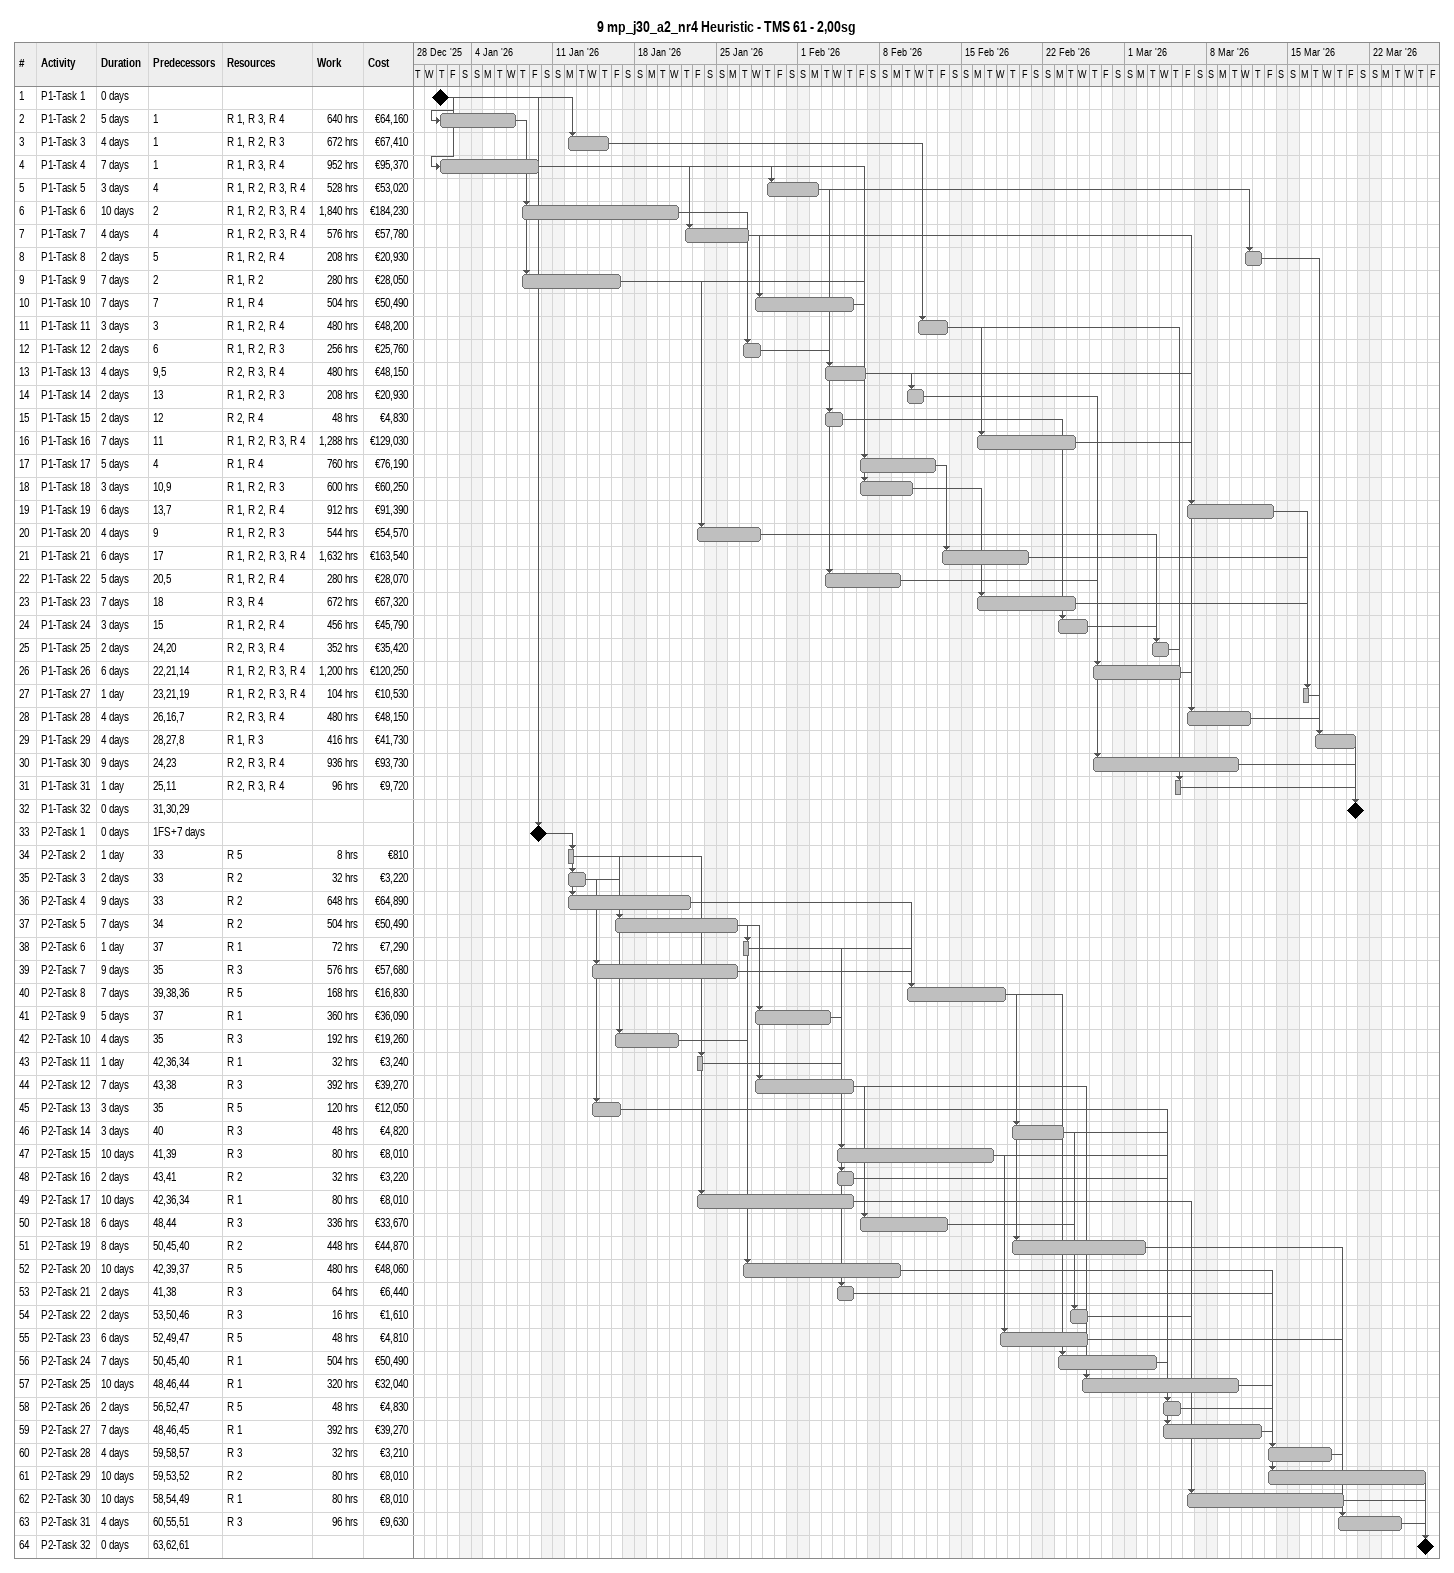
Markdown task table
9 mp_j30_a2_nr4 Heuristic - TMS 61 - 2,00sg

| ID | Task | Duration | Start | Finish | Predecessors | Resources | Work (h) | Cost (€) |
|---|---|---|---|---|---|---|---|---|
| 1 | P1-Task 1 | 0d | 2026-01-01 | 2026-01-01 |  |  |  |  |
| 2 | P1-Task 2 | 5d | 2026-01-01 | 2026-01-07 | 1 | R 1, R 3, R 4 | 640 | 64160 |
| 3 | P1-Task 3 | 4d | 2026-01-12 | 2026-01-15 | 1 | R 1, R 2, R 3 | 672 | 67410 |
| 4 | P1-Task 4 | 7d | 2026-01-01 | 2026-01-09 | 1 | R 1, R 3, R 4 | 952 | 95370 |
| 5 | P1-Task 5 | 3d | 2026-01-29 | 2026-02-02 | 4 | R 1, R 2, R 3, R 4 | 528 | 53020 |
| 6 | P1-Task 6 | 10d | 2026-01-08 | 2026-01-21 | 2 | R 1, R 2, R 3, R 4 | 1840 | 184230 |
| 7 | P1-Task 7 | 4d | 2026-01-22 | 2026-01-27 | 4 | R 1, R 2, R 3, R 4 | 576 | 57780 |
| 8 | P1-Task 8 | 2d | 2026-03-11 | 2026-03-12 | 5 | R 1, R 2, R 4 | 208 | 20930 |
| 9 | P1-Task 9 | 7d | 2026-01-08 | 2026-01-16 | 2 | R 1, R 2 | 280 | 28050 |
| 10 | P1-Task 10 | 7d | 2026-01-28 | 2026-02-05 | 7 | R 1, R 4 | 504 | 50490 |
| 11 | P1-Task 11 | 3d | 2026-02-11 | 2026-02-13 | 3 | R 1, R 2, R 4 | 480 | 48200 |
| 12 | P1-Task 12 | 2d | 2026-01-27 | 2026-01-28 | 6 | R 1, R 2, R 3 | 256 | 25760 |
| 13 | P1-Task 13 | 4d | 2026-02-03 | 2026-02-06 | 9, 5 | R 2, R 3, R 4 | 480 | 48150 |
| 14 | P1-Task 14 | 2d | 2026-02-10 | 2026-02-11 | 13 | R 1, R 2, R 3 | 208 | 20930 |
| 15 | P1-Task 15 | 2d | 2026-02-03 | 2026-02-04 | 12 | R 2, R 4 | 48 | 4830 |
| 16 | P1-Task 16 | 7d | 2026-02-16 | 2026-02-24 | 11 | R 1, R 2, R 3, R 4 | 1288 | 129030 |
| 17 | P1-Task 17 | 5d | 2026-02-06 | 2026-02-12 | 4 | R 1, R 4 | 760 | 76190 |
| 18 | P1-Task 18 | 3d | 2026-02-06 | 2026-02-10 | 10, 9 | R 1, R 2, R 3 | 600 | 60250 |
| 19 | P1-Task 19 | 6d | 2026-03-06 | 2026-03-13 | 13, 7 | R 1, R 2, R 4 | 912 | 91390 |
| 20 | P1-Task 20 | 4d | 2026-01-23 | 2026-01-28 | 9 | R 1, R 2, R 3 | 544 | 54570 |
| 21 | P1-Task 21 | 6d | 2026-02-13 | 2026-02-20 | 17 | R 1, R 2, R 3, R 4 | 1632 | 163540 |
| 22 | P1-Task 22 | 5d | 2026-02-03 | 2026-02-09 | 20, 5 | R 1, R 2, R 4 | 280 | 28070 |
| 23 | P1-Task 23 | 7d | 2026-02-16 | 2026-02-24 | 18 | R 3, R 4 | 672 | 67320 |
| 24 | P1-Task 24 | 3d | 2026-02-23 | 2026-02-25 | 15 | R 1, R 2, R 4 | 456 | 45790 |
| 25 | P1-Task 25 | 2d | 2026-03-03 | 2026-03-04 | 24, 20 | R 2, R 3, R 4 | 352 | 35420 |
| 26 | P1-Task 26 | 6d | 2026-02-26 | 2026-03-05 | 22, 21, 14 | R 1, R 2, R 3, R 4 | 1200 | 120250 |
| 27 | P1-Task 27 | 1d | 2026-03-16 | 2026-03-16 | 23, 21, 19 | R 1, R 2, R 3, R 4 | 104 | 10530 |
| 28 | P1-Task 28 | 4d | 2026-03-06 | 2026-03-11 | 26, 16, 7 | R 2, R 3, R 4 | 480 | 48150 |
| 29 | P1-Task 29 | 4d | 2026-03-17 | 2026-03-20 | 28, 27, 8 | R 1, R 3 | 416 | 41730 |
| 30 | P1-Task 30 | 9d | 2026-02-26 | 2026-03-10 | 24, 23 | R 2, R 3, R 4 | 936 | 93730 |
| 31 | P1-Task 31 | 1d | 2026-03-05 | 2026-03-05 | 25, 11 | R 2, R 3, R 4 | 96 | 9720 |
| 32 | P1-Task 32 | 0d | 2026-03-20 | 2026-03-20 | 31, 30, 29 |  |  |  |
| 33 | P2-Task 1 | 0d | 2026-01-09 | 2026-01-09 | 1FS+7d |  |  |  |
| 34 | P2-Task 2 | 1d | 2026-01-12 | 2026-01-12 | 33 | R 5 | 8 | 810 |
| 35 | P2-Task 3 | 2d | 2026-01-12 | 2026-01-13 | 33 | R 2 | 32 | 3220 |
| 36 | P2-Task 4 | 9d | 2026-01-12 | 2026-01-22 | 33 | R 2 | 648 | 64890 |
| 37 | P2-Task 5 | 7d | 2026-01-16 | 2026-01-26 | 34 | R 2 | 504 | 50490 |
| 38 | P2-Task 6 | 1d | 2026-01-27 | 2026-01-27 | 37 | R 1 | 72 | 7290 |
| 39 | P2-Task 7 | 9d | 2026-01-14 | 2026-01-26 | 35 | R 3 | 576 | 57680 |
| 40 | P2-Task 8 | 7d | 2026-02-10 | 2026-02-18 | 39, 38, 36 | R 5 | 168 | 16830 |
| 41 | P2-Task 9 | 5d | 2026-01-28 | 2026-02-03 | 37 | R 1 | 360 | 36090 |
| 42 | P2-Task 10 | 4d | 2026-01-16 | 2026-01-21 | 35 | R 3 | 192 | 19260 |
| 43 | P2-Task 11 | 1d | 2026-01-23 | 2026-01-23 | 42, 36, 34 | R 1 | 32 | 3240 |
| 44 | P2-Task 12 | 7d | 2026-01-28 | 2026-02-05 | 43, 38 | R 3 | 392 | 39270 |
| 45 | P2-Task 13 | 3d | 2026-01-14 | 2026-01-16 | 35 | R 5 | 120 | 12050 |
| 46 | P2-Task 14 | 3d | 2026-02-19 | 2026-02-23 | 40 | R 3 | 48 | 4820 |
| 47 | P2-Task 15 | 10d | 2026-02-04 | 2026-02-17 | 41, 39 | R 3 | 80 | 8010 |
| 48 | P2-Task 16 | 2d | 2026-02-04 | 2026-02-05 | 43, 41 | R 2 | 32 | 3220 |
| 49 | P2-Task 17 | 10d | 2026-01-23 | 2026-02-05 | 42, 36, 34 | R 1 | 80 | 8010 |
| 50 | P2-Task 18 | 6d | 2026-02-06 | 2026-02-13 | 48, 44 | R 3 | 336 | 33670 |
| 51 | P2-Task 19 | 8d | 2026-02-19 | 2026-03-02 | 50, 45, 40 | R 2 | 448 | 44870 |
| 52 | P2-Task 20 | 10d | 2026-01-27 | 2026-02-09 | 42, 39, 37 | R 5 | 480 | 48060 |
| 53 | P2-Task 21 | 2d | 2026-02-04 | 2026-02-05 | 41, 38 | R 3 | 64 | 6440 |
| 54 | P2-Task 22 | 2d | 2026-02-24 | 2026-02-25 | 53, 50, 46 | R 3 | 16 | 1610 |
| 55 | P2-Task 23 | 6d | 2026-02-18 | 2026-02-25 | 52, 49, 47 | R 5 | 48 | 4810 |
| 56 | P2-Task 24 | 7d | 2026-02-23 | 2026-03-03 | 50, 45, 40 | R 1 | 504 | 50490 |
| 57 | P2-Task 25 | 10d | 2026-02-25 | 2026-03-10 | 48, 46, 44 | R 1 | 320 | 32040 |
| 58 | P2-Task 26 | 2d | 2026-03-04 | 2026-03-05 | 56, 52, 47 | R 5 | 48 | 4830 |
| 59 | P2-Task 27 | 7d | 2026-03-04 | 2026-03-12 | 48, 46, 45 | R 1 | 392 | 39270 |
| 60 | P2-Task 28 | 4d | 2026-03-13 | 2026-03-18 | 59, 58, 57 | R 3 | 32 | 3210 |
| 61 | P2-Task 29 | 10d | 2026-03-13 | 2026-03-26 | 59, 53, 52 | R 2 | 80 | 8010 |
| 62 | P2-Task 30 | 10d | 2026-03-06 | 2026-03-19 | 58, 54, 49 | R 1 | 80 | 8010 |
| 63 | P2-Task 31 | 4d | 2026-03-19 | 2026-03-24 | 60, 55, 51 | R 3 | 96 | 9630 |
| 64 | P2-Task 32 | 0d | 2026-03-26 | 2026-03-26 | 63, 62, 61 |  |  |  |
